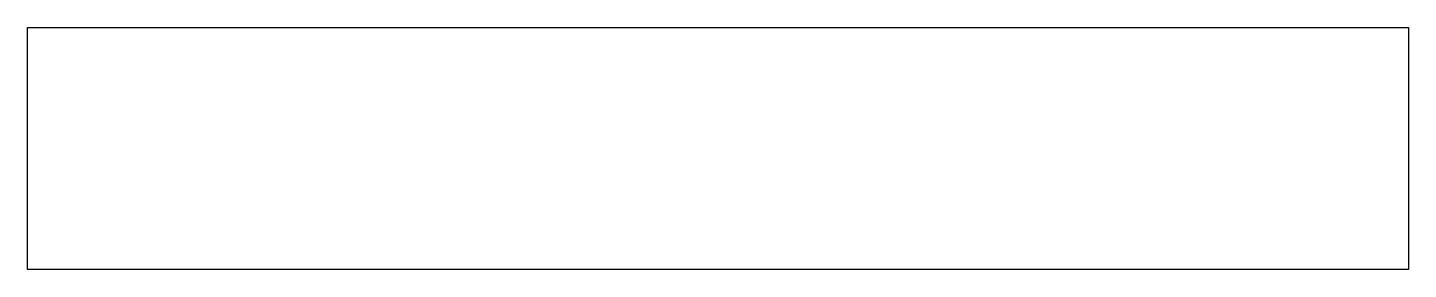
# Model space of a CAD drawing. Header units: millimetres. Extents: x -570 to 570, y -200 to 0.
import ezdxf

# ---------------------------------------------------------------- set-up
doc = ezdxf.new("R2010")
doc.units = ezdxf.units.MM
doc.set_wipeout_variables(frame=1)
doc.layers.add('TUĞLA DUVAR', color=251, linetype='Continuous')

msp = doc.modelspace()

# ---------------------------------------------------------------- wipeouts: each hides what was drawn before it
msp.add_wipeout([(-570, 0), (570, 0), (570, -200), (-570, -200)])

# ---------------------------------------------------------------- next in the draw order: linework, layer by layer
at = {"layer": 'TUĞLA DUVAR'}
msp.add_lwpolyline([(-570, 0), (570, 0), (570, -200), (-570, -200)], close=True, dxfattribs=at)

doc.saveas('drawing.dxf')
